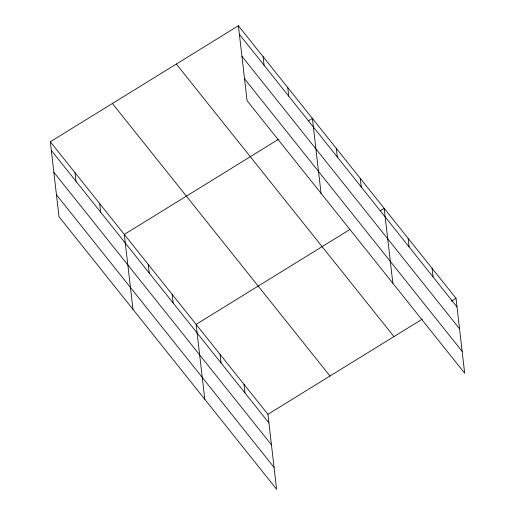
<?xml version="1.0" encoding="UTF-8"?>
<svg xmlns="http://www.w3.org/2000/svg" width="515" height="515" viewBox="0 0 515 515"><rect width="100%" height="100%" fill="white"/><g stroke="black" fill="none" stroke-linecap="round" stroke-linejoin="round"><path stroke-width="0.77" d="M50.322 141.773L267.922 414.318L276.594 489.25L58.993 216.706L50.322 141.773L238.406 25.75L456.007 298.294L464.678 373.227L247.078 100.683L238.406 25.75M278.66 139.224L124.308 234.441L132.979 309.373M308.343 120.909L312.393 118.411L321.057 193.35M349.794 229.581L196.118 324.379L204.79 399.312M380.147 210.847L384.196 208.356L392.868 283.289M267.922 414.318L422.274 319.1M451.282 301.204L456.007 298.294M239.404 34.376L457.005 306.914M241.934 56.257L459.535 328.795M244.541 78.801L462.142 351.346M176.336 64.04L393.936 336.578M112.392 103.483L329.993 376.027M51.32 150.399L268.92 422.937M53.856 172.28L271.457 444.825M56.463 194.825L274.064 467.369M432.072 268.315L433.07 276.935M408.131 238.336L409.129 246.955M360.262 178.377L361.26 186.997M336.327 148.391L337.325 157.017M287.731 87.524L288.728 96.151M263.068 56.637L264.066 65.263M243.988 384.338L244.986 392.958M220.053 354.359L221.051 362.978M172.177 294.4L173.175 303.02M148.243 264.42L149.241 273.04M99.646 203.547L100.644 212.174M74.984 172.66L75.982 181.286"/></g></svg>
